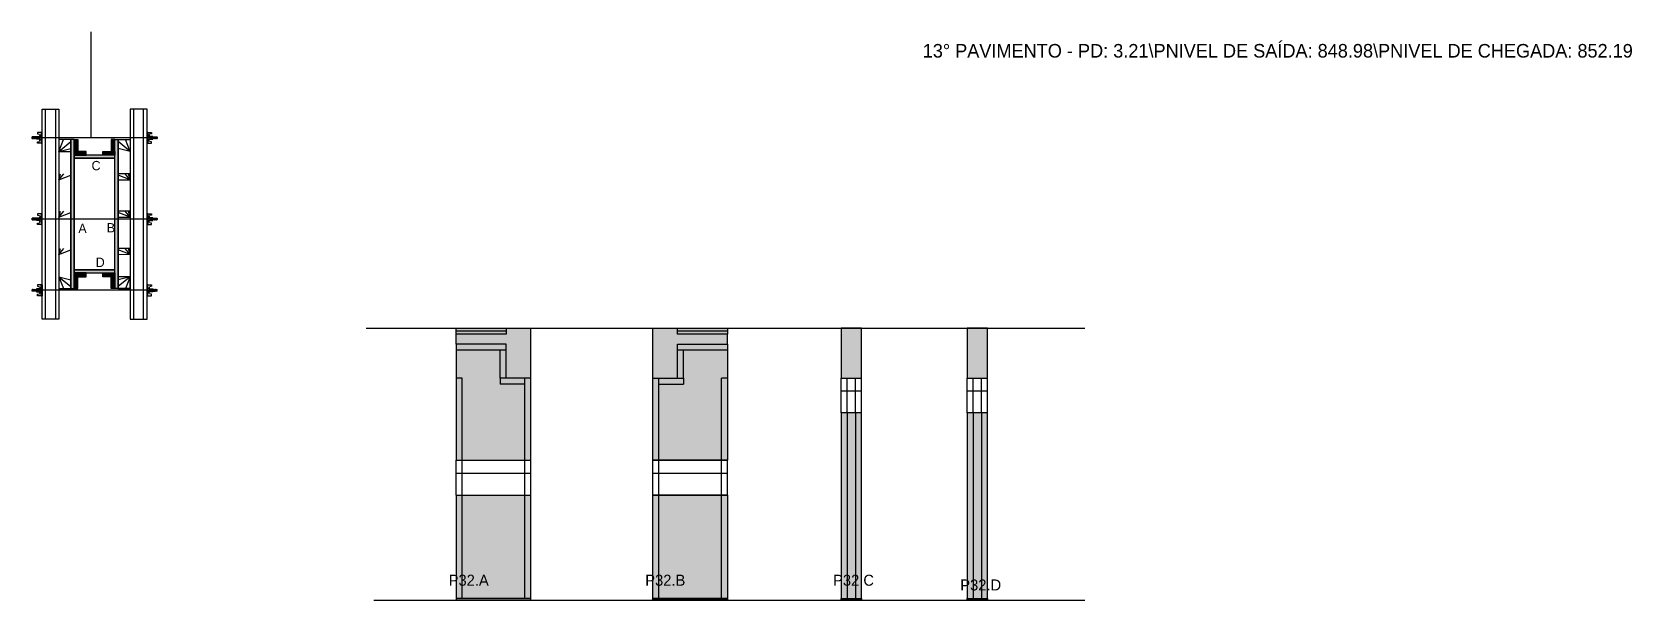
# Model space of a CAD drawing. Header units: metres. Extents: x 2944 to 4834, y 1851 to 2521.
import ezdxf

# ---------------------------------------------------------------- set-up
doc = ezdxf.new("R2010")
doc.units = ezdxf.units.M
for name, color, linetype in [('CHAPA', 7, 'Continuous'), ('COTA', 7, 'Continuous'), ('Hachura', 7, 'Continuous'), ('Madeira', 7, 'Continuous'), ('NOMENCLATURA', 7, 'Continuous'), ('Nível', 7, 'Continuous'), ('Painéis', 7, 'Continuous'), ('Perfil Metálico', 7, 'Continuous'), ('SARR_2.2x7', 7, 'Continuous'), ('SARRAFO', 7, 'Continuous'), ('Texto Seção', 7, 'Continuous'), ('TEXTO_GERAL', 7, 'Continuous')]:
    doc.layers.add(name, color=color, linetype=linetype)

msp = doc.modelspace()

# ---------------------------------------------------------------- hatches: boundary and pattern name
at = {"layer": 'COTA'}
h = msp.add_hatch(color=7, dxfattribs=at)
h.dxf.hatch_style = 1
h.paths.add_polyline_path([(3533.2, 2171.6), (3504.2, 2171.6), (3504.2, 2164.6), (3445.2, 2164.6), (3445.2, 2152.6), (3504.2, 2152.6), (3504.2, 2112.6), (3533.2, 2112.6), (3533.2, 2171.6)])
h = msp.add_hatch(color=7, dxfattribs=at)
h.dxf.hatch_style = 1
h.paths.add_polyline_path([(3706.5, 2152.6), (3765.5, 2152.6), (3765.5, 2164.6), (3706.5, 2164.6), (3706.5, 2171.6), (3677.5, 2171.6), (3677.5, 2112.6), (3706.5, 2112.6), (3706.5, 2152.6)])
h = msp.add_hatch(color=7, dxfattribs=at)
h.dxf.hatch_style = 1
h.paths.add_polyline_path([(3899.8, 2112.6), (3923.8, 2112.6), (3923.8, 2112.6), (3923.8, 2171.6), (3923.8, 2171.6), (3899.8, 2171.6), (3899.8, 2171.6), (3899.8, 2112.6)])
h = msp.add_hatch(color=7, dxfattribs=at)
h.dxf.hatch_style = 1
h.paths.add_polyline_path([(4048.6, 2112.6), (4072.6, 2112.6), (4072.6, 2112.6), (4072.6, 2171.6), (4072.6, 2171.6), (4048.6, 2171.6), (4048.6, 2171.6), (4048.6, 2112.6)])
at = {"layer": 'Hachura'}
h = msp.add_hatch(color=7, dxfattribs=at)
h.dxf.hatch_style = 1
h.paths.add_polyline_path([(2994.1, 2394.4), (2990.1, 2394.4), (2990.1, 2394.4), (2990.1, 2218.4), (2990.1, 2218.4), (2994.1, 2218.4), (2994.1, 2218.4), (2994.1, 2394.4)])
h = msp.add_hatch(color=7, dxfattribs=at)
h.dxf.hatch_style = 1
h.paths.add_polyline_path([(2994.1, 2380.4), (2998.5, 2380.4), (2998.5, 2380.4), (2998.5, 2394.4), (2998.5, 2394.4), (2994.1, 2394.4), (2994.1, 2394.4), (2994.1, 2380.4)])
h = msp.add_hatch(color=7, dxfattribs=at)
h.dxf.hatch_style = 1
h.paths.add_polyline_path([(3042.1, 2380.4), (3037.7, 2380.4), (3037.7, 2380.4), (3037.7, 2394.4), (3037.7, 2394.4), (3042.1, 2394.4), (3042.1, 2394.4), (3042.1, 2380.4)])
h = msp.add_hatch(color=7, dxfattribs=at)
h.dxf.hatch_style = 1
h.paths.add_polyline_path([(3042.1, 2394.4), (3046.1, 2394.4), (3046.1, 2394.4), (3046.1, 2218.4), (3046.1, 2218.4), (3042.1, 2218.4), (3042.1, 2218.4), (3042.1, 2394.4)])
h = msp.add_hatch(color=7, dxfattribs=at)
h.dxf.hatch_style = 1
h.paths.add_polyline_path([(2994.1, 2376), (2994.1, 2380.4), (2994.1, 2380.4), (3008.1, 2380.4), (3008.1, 2380.4), (3008.1, 2376), (3008.1, 2376), (2994.1, 2376)])
h = msp.add_hatch(color=7, dxfattribs=at)
h.dxf.hatch_style = 1
h.paths.add_polyline_path([(3042.1, 2372.4), (3042.1, 2376), (3042.1, 2376), (2994.1, 2376), (2994.1, 2376), (2994.1, 2372.4), (2994.1, 2372.4), (3042.1, 2372.4)])
h = msp.add_hatch(color=7, dxfattribs=at)
h.dxf.hatch_style = 1
h.paths.add_polyline_path([(3042.1, 2372.4), (3042.1, 2376), (3042.1, 2376), (2994.1, 2376), (2994.1, 2376), (2994.1, 2372.4), (2994.1, 2372.4), (3042.1, 2372.4)])
h = msp.add_hatch(color=7, dxfattribs=at)
h.dxf.hatch_style = 1
h.paths.add_polyline_path([(3042.1, 2376), (3042.1, 2380.4), (3042.1, 2380.4), (3028.1, 2380.4), (3028.1, 2380.4), (3028.1, 2376), (3028.1, 2376), (3042.1, 2376)])
h = msp.add_hatch(color=7, dxfattribs=at)
h.dxf.hatch_style = 1
h.paths.add_polyline_path([(3042.1, 2236.8), (3042.1, 2240.4), (3042.1, 2240.4), (2994.1, 2240.4), (2994.1, 2240.4), (2994.1, 2236.8), (2994.1, 2236.8), (3042.1, 2236.8)])
h = msp.add_hatch(color=7, dxfattribs=at)
h.dxf.hatch_style = 1
h.paths.add_polyline_path([(3042.1, 2236.8), (3042.1, 2240.4), (3042.1, 2240.4), (2994.1, 2240.4), (2994.1, 2240.4), (2994.1, 2236.8), (2994.1, 2236.8), (3042.1, 2236.8)])
h = msp.add_hatch(color=7, dxfattribs=at)
h.dxf.hatch_style = 1
h.paths.add_polyline_path([(2994.1, 2232.4), (2994.1, 2236.8), (2994.1, 2236.8), (3008.1, 2236.8), (3008.1, 2236.8), (3008.1, 2232.4), (3008.1, 2232.4), (2994.1, 2232.4)])
h = msp.add_hatch(color=7, dxfattribs=at)
h.dxf.hatch_style = 1
h.paths.add_polyline_path([(2994.1, 2232.4), (2998.5, 2232.4), (2998.5, 2232.4), (2998.5, 2218.4), (2998.5, 2218.4), (2994.1, 2218.4), (2994.1, 2218.4), (2994.1, 2232.4)])
h = msp.add_hatch(color=7, dxfattribs=at)
h.dxf.hatch_style = 1
h.paths.add_polyline_path([(3042.1, 2232.4), (3042.1, 2236.8), (3042.1, 2236.8), (3028.1, 2236.8), (3028.1, 2236.8), (3028.1, 2232.4), (3028.1, 2232.4), (3042.1, 2232.4)])
h = msp.add_hatch(color=7, dxfattribs=at)
h.dxf.hatch_style = 1
h.paths.add_polyline_path([(3042.1, 2232.4), (3037.7, 2232.4), (3037.7, 2232.4), (3037.7, 2218.4), (3037.7, 2218.4), (3042.1, 2218.4), (3042.1, 2218.4), (3042.1, 2232.4)])
h = msp.add_hatch(color=7, dxfattribs=at)
h.dxf.hatch_style = 1
h.paths.add_polyline_path([(3533.2, 1974.6), (3445.2, 1974.6), (3445.2, 1974.6), (3445.2, 1852.6), (3445.2, 1852.6), (3533.2, 1852.6), (3533.2, 1852.6), (3533.2, 1974.6)])
h.paths.add_polyline_path([(3504.2, 2164.6), (3504.2, 2171.6), (3504.2, 2171.6), (3445.2, 2171.6), (3445.2, 2171.6), (3445.2, 2164.6), (3445.2, 2164.6), (3504.2, 2164.6)])
h.paths.add_polyline_path([(3533.2, 2112.6), (3504.2, 2112.6), (3504.2, 2112.6), (3504.2, 2152.6), (3504.2, 2152.6), (3445.2, 2152.6), (3445.2, 2152.6), (3445.2, 2112.6), (3445.2, 2112.6), (3445.2, 2112.6), (3445.2, 2112.6), (3445.2, 2015.6), (3445.2, 2015.6), (3533.2, 2015.6), (3533.2, 2015.6), (3533.2, 2112.6)])
h = msp.add_hatch(color=7, dxfattribs=at)
h.dxf.hatch_style = 1
h.paths.add_polyline_path([(3677.5, 1974.6), (3765.5, 1974.6), (3765.5, 1974.6), (3765.5, 1852.6), (3765.5, 1852.6), (3677.5, 1852.6), (3677.5, 1852.6), (3677.5, 1974.6)])
h.paths.add_polyline_path([(3706.5, 2164.6), (3706.5, 2171.6), (3706.5, 2171.6), (3765.5, 2171.6), (3765.5, 2171.6), (3765.5, 2164.6), (3765.5, 2164.6), (3706.5, 2164.6)])
h.paths.add_polyline_path([(3677.5, 2112.6), (3706.5, 2112.6), (3706.5, 2112.6), (3706.5, 2152.6), (3706.5, 2152.6), (3765.5, 2152.6), (3765.5, 2152.6), (3765.5, 2112.6), (3765.5, 2112.6), (3765.5, 2112.6), (3765.5, 2112.6), (3765.5, 2015.6), (3765.5, 2015.6), (3677.5, 2015.6), (3677.5, 2015.6), (3677.5, 2112.6)])
h = msp.add_hatch(color=7, dxfattribs=at)
h.dxf.hatch_style = 1
h.paths.add_polyline_path([(3923.8, 2071.6), (3899.8, 2071.6), (3899.8, 2071.6), (3899.8, 1852.6), (3899.8, 1852.6), (3923.8, 1852.6), (3923.8, 1852.6), (3923.8, 2071.6)])
h = msp.add_hatch(color=7, dxfattribs=at)
h.dxf.hatch_style = 1
h.paths.add_polyline_path([(4072.6, 2071.6), (4048.6, 2071.6), (4048.6, 2071.6), (4048.6, 1852.6), (4048.6, 1852.6), (4072.6, 1852.6), (4072.6, 1852.6), (4072.6, 2071.6)])

# ---------------------------------------------------------------- linework, layer by layer
at = {"layer": 'CHAPA', "color": 7, "lineweight": 25}
for points in [[(2994.1, 2394.4), (2990.1, 2394.4), (2990.1, 2218.4), (2994.1, 2218.4)], [(2994.1, 2394.4), (2990.1, 2394.4), (2990.1, 2218.4), (2994.1, 2218.4)], [(3042.1, 2394.4), (3046.1, 2394.4), (3046.1, 2218.4), (3042.1, 2218.4)], [(3042.1, 2394.4), (3046.1, 2394.4), (3046.1, 2218.4), (3042.1, 2218.4)], [(3042.1, 2372.4), (3042.1, 2376), (2994.1, 2376), (2994.1, 2372.4)], [(3042.1, 2372.4), (3042.1, 2376), (2994.1, 2376), (2994.1, 2372.4)], [(3042.1, 2236.8), (3042.1, 2240.4), (2994.1, 2240.4), (2994.1, 2236.8)], [(3042.1, 2236.8), (3042.1, 2240.4), (2994.1, 2240.4), (2994.1, 2236.8)]]:
    msp.add_lwpolyline(points, close=True, dxfattribs=at)
at = {"layer": 'COTA', "color": 7, "lineweight": 25}
for p, q in [((3445.2, 2152.6), (3445.2, 2164.6)), ((3504.2, 2171.6), (3533.2, 2171.6)), ((3533.2, 2112.6), (3533.2, 2171.6)), ((3677.5, 2112.6), (3677.5, 2171.6)), ((3677.5, 2171.6), (3706.5, 2171.6)), ((3765.5, 2152.6), (3765.5, 2164.6))]:
    msp.add_line(p, q, dxfattribs=at)
for points in [[(3923.8, 2112.6), (3923.8, 2171.6), (3899.8, 2171.6), (3899.8, 2112.6)], [(4072.6, 2112.6), (4072.6, 2171.6), (4048.6, 2171.6), (4048.6, 2112.6)]]:
    msp.add_lwpolyline(points, dxfattribs=at)
at = {"layer": 'Defpoints', "color": 7, "lineweight": 25}
msp.add_line((3014, 2396.4), (3014, 2521.4), dxfattribs=at)
at = {"layer": 'Hachura', "color": 7, "lineweight": 25}
for p, q in [((2956.1, 2402.8), (2950.9, 2402.8)), ((2950.9, 2402.8), (2950.9, 2401.1)), ((2950.9, 2401.1), (2953.1, 2400.6)), ((2953.4, 2400.2), (2953.4, 2398.3)), ((2955.1, 2402.7), (2956.1, 2402.7)), ((2955.1, 2402.5), (2956.1, 2402.5)), ((2955.1, 2402.1), (2956.1, 2402.1)), ((2955.1, 2401.7), (2956.1, 2401.7)), ((2955.1, 2400.8), (2956.1, 2400.8)), ((2955.2, 2402.8), (2955.2, 2389.9)), ((2955.2, 2402.8), (2955.2, 2397.7)), ((2956.1, 2389.9), (2956.1, 2402.8)), ((3080.1, 2389.9), (3080.1, 2402.8)), ((3080.1, 2402.8), (3085.2, 2402.8)), ((3081, 2402.7), (3080.1, 2402.7)), ((3081, 2402.5), (3080.1, 2402.5)), ((3081, 2402.1), (3080.1, 2402.1)), ((3081, 2401.7), (3080.1, 2401.7)), ((3081, 2400.8), (3080.1, 2400.8)), ((3081, 2402.8), (3081, 2389.9)), ((3081, 2402.8), (3081, 2397.7)), ((3082.8, 2400.2), (3082.8, 2398.3)), ((3085.2, 2401.1), (3083, 2400.6)), ((3085.2, 2402.8), (3085.2, 2401.1)), ((2944.6, 2397.4), (2944.3, 2397.1)), ((2944.3, 2397.1), (2944.3, 2395.8)), ((2944.6, 2395.5), (2944.3, 2395.8)), ((2944.9, 2397.4), (2944.6, 2397.4)), ((2944.6, 2397.4), (2944.6, 2397.4)), ((2944.6, 2395.5), (2944.6, 2397.4)), ((2945.2, 2395.5), (2944.6, 2396.7)), ((2945.2, 2395.4), (2944.6, 2396.5)), ((2944.6, 2396), (2944.9, 2395.3)), ((2944.6, 2395.7), (2944.7, 2395.5)), ((2944.7, 2395.5), (2944.6, 2395.5)), ((2944.9, 2397.4), (2945.9, 2395.5)), ((2944.9, 2397.4), (2945.9, 2395.5)), ((2945, 2397.5), (2946.1, 2395.3)), ((2946.3, 2395.4), (2945.2, 2397.5)), ((2945.2, 2395.5), (2945.9, 2395.5)), ((2946.1, 2397.4), (2945.4, 2397.4)), ((2946.4, 2395.5), (2945.4, 2397.4)), ((2946.1, 2397.4), (2947, 2395.5)), ((2946.2, 2397.5), (2947.2, 2395.3)), ((2947.5, 2395.4), (2946.4, 2397.5)), ((2947, 2395.5), (2946.4, 2395.5)), ((2947.2, 2397.4), (2946.6, 2397.4)), ((2947.6, 2395.5), (2946.6, 2397.4)), ((2946.8, 2397.4), (2946.6, 2397.4)), ((2947.2, 2397.4), (2948.2, 2395.5)), ((2947.3, 2397.5), (2948.4, 2395.3)), ((2948.6, 2395.4), (2947.6, 2397.5)), ((2947.8, 2395.5), (2947.6, 2395.5)), ((2948.4, 2397.4), (2947.7, 2397.4)), ((2948.7, 2395.5), (2947.7, 2397.4)), ((2947.8, 2395.5), (2948.2, 2395.5)), ((2948.4, 2397.4), (2949.4, 2395.5)), ((2949.4, 2396.2), (2948.7, 2397.5)), ((2948.7, 2395.5), (2949.4, 2395.5)), ((2949.4, 2396.5), (2948.9, 2397.4)), ((2949.4, 2397.4), (2948.9, 2397.4)), ((3090.9, 2396.4), (2949.1, 2396.4)), ((2949.4, 2394.7), (2949.4, 2398)), ((2949.4, 2394.7), (2949.4, 2398)), ((2949.4, 2398), (2952.6, 2398)), ((2949.4, 2397), (2952.6, 2397)), ((2949.4, 2395.5), (2952.6, 2395.5)), ((2952.6, 2394.7), (2949.4, 2394.7)), ((2950.9, 2391.6), (2953.1, 2392.2)), ((2950.9, 2389.9), (2950.9, 2391.6)), ((2955.2, 2389.9), (2950.9, 2389.9)), ((2952.6, 2398.3), (2952.6, 2394.4)), ((2955.2, 2398.3), (2952.6, 2398.3)), ((2952.6, 2394.4), (2952.6, 2394.7)), ((2952.6, 2394.4), (2952.6, 2394.7)), ((2952.6, 2394.4), (2955.2, 2394.4)), ((2955.2, 2396.7), (2953.2, 2396.7)), ((2953.2, 2396.2), (2955.2, 2396.2)), ((2953.4, 2392.5), (2953.4, 2394.4)), ((2955.1, 2399.4), (2956.1, 2399.4)), ((2955.1, 2393.3), (2956.1, 2393.3)), ((2955.1, 2391.9), (2956.1, 2391.9)), ((2955.1, 2391.1), (2956.1, 2391.1)), ((2955.1, 2390.6), (2956.1, 2390.6)), ((2955.1, 2390.3), (2956.1, 2390.3)), ((2955.1, 2390), (2956.1, 2390)), ((2955.2, 2396.4), (2955.2, 2398.3)), ((2955.2, 2397.7), (2955.2, 2397)), ((2955.2, 2396.4), (2956.1, 2396.4)), ((2955.2, 2389.9), (2956.1, 2389.9)), ((2955.5, 2397.3), (2955.3, 2397.3)), ((2955.3, 2395.4), (2955.7, 2395.4)), ((2955.9, 2397.3), (2955.5, 2397.3)), ((2956.1, 2390.9), (2956.1, 2398.7)), ((3081, 2399.4), (3080.1, 2399.4)), ((3080.1, 2390.9), (3080.1, 2398.7)), ((3081, 2396.4), (3080.1, 2396.4)), ((3081, 2393.3), (3080.1, 2393.3)), ((3081, 2391.9), (3080.1, 2391.9)), ((3081, 2391.1), (3080.1, 2391.1)), ((3081, 2390.6), (3080.1, 2390.6)), ((3081, 2390.3), (3080.1, 2390.3)), ((3081, 2390), (3080.1, 2390)), ((3081, 2389.9), (3080.1, 2389.9)), ((3080.2, 2397.3), (3080.7, 2397.3)), ((3080.8, 2395.4), (3080.4, 2395.4)), ((3080.7, 2397.3), (3080.9, 2397.3)), ((3081, 2396.4), (3081, 2398.3)), ((3081, 2398.3), (3083.6, 2398.3)), ((3081, 2397.7), (3081, 2397)), ((3081, 2396.7), (3083, 2396.7)), ((3083, 2396.2), (3081, 2396.2)), ((3083.6, 2394.4), (3081, 2394.4)), ((3081, 2389.9), (3085.2, 2389.9)), ((3082.8, 2392.5), (3082.8, 2394.4)), ((3085.2, 2391.6), (3083, 2392.2)), ((3083.6, 2398.3), (3083.6, 2394.4)), ((3086.8, 2398), (3083.6, 2398)), ((3086.8, 2397), (3083.6, 2397)), ((3086.8, 2395.5), (3083.6, 2395.5)), ((3083.6, 2394.7), (3086.8, 2394.7)), ((3083.6, 2394.4), (3083.6, 2394.7)), ((3083.6, 2394.4), (3083.6, 2394.7)), ((3085.2, 2389.9), (3085.2, 2391.6)), ((3086.7, 2394.7), (3086.7, 2398)), ((3086.8, 2394.7), (3086.8, 2398)), ((3086.8, 2396.2), (3087.4, 2397.5)), ((3087.7, 2397.4), (3086.8, 2395.5)), ((3086.8, 2396.5), (3087.2, 2397.4)), ((3086.8, 2397.4), (3087.2, 2397.4)), ((3087.4, 2395.5), (3086.8, 2395.5)), ((3087.4, 2395.5), (3088.4, 2397.4)), ((3087.5, 2395.4), (3088.6, 2397.5)), ((3088.8, 2397.5), (3087.7, 2395.3)), ((3087.7, 2397.4), (3088.4, 2397.4)), ((3088.9, 2397.4), (3087.9, 2395.5)), ((3088.4, 2395.5), (3087.9, 2395.5)), ((3088.4, 2395.5), (3088.6, 2395.5)), ((3088.6, 2395.5), (3089.5, 2397.4)), ((3088.7, 2395.4), (3089.7, 2397.5)), ((3090, 2397.5), (3088.9, 2395.3)), ((3088.9, 2397.4), (3089.5, 2397.4)), ((3090.1, 2397.4), (3089.1, 2395.5)), ((3089.1, 2395.5), (3089.7, 2395.5)), ((3089.3, 2397.4), (3089.5, 2397.4)), ((3089.7, 2395.5), (3090.7, 2397.4)), ((3089.8, 2395.4), (3090.9, 2397.5)), ((3091.1, 2397.5), (3090.1, 2395.3)), ((3090.1, 2397.4), (3090.7, 2397.4)), ((3091.2, 2397.4), (3090.3, 2395.5)), ((3091.2, 2397.4), (3090.3, 2395.5)), ((3090.9, 2395.5), (3090.3, 2395.5)), ((3090.9, 2395.5), (3091.5, 2396.7)), ((3091, 2395.4), (3091.5, 2396.5)), ((3091.2, 2397.4), (3091.5, 2397.4)), ((3091.5, 2396), (3091.2, 2395.3)), ((3091.5, 2395.7), (3091.4, 2395.5)), ((3091.4, 2395.5), (3091.5, 2395.5)), ((3091.5, 2397.4), (3091.5, 2397.4)), ((3091.5, 2397.4), (3091.9, 2397.1)), ((3091.5, 2395.5), (3091.5, 2397.4)), ((3091.5, 2395.5), (3091.9, 2395.8)), ((3091.9, 2397.1), (3091.9, 2395.8)), ((2956.1, 2306.8), (2950.9, 2306.8)), ((2950.9, 2306.8), (2950.9, 2305.1)), ((2955.1, 2306.7), (2956.1, 2306.7)), ((2955.1, 2306.5), (2956.1, 2306.5)), ((2955.1, 2306.1), (2956.1, 2306.1)), ((2955.1, 2305.7), (2956.1, 2305.7)), ((2955.2, 2306.8), (2955.2, 2293.9)), ((2955.2, 2306.8), (2955.2, 2301.7)), ((2956.1, 2293.9), (2956.1, 2306.8)), ((3080.1, 2293.9), (3080.1, 2306.8)), ((3080.1, 2306.8), (3085.2, 2306.8)), ((3081, 2306.7), (3080.1, 2306.7)), ((3081, 2306.5), (3080.1, 2306.5)), ((3081, 2306.1), (3080.1, 2306.1)), ((3081, 2305.7), (3080.1, 2305.7)), ((3081, 2306.8), (3081, 2293.9)), ((3081, 2306.8), (3081, 2301.7)), ((3085.2, 2306.8), (3085.2, 2305.1)), ((2944.6, 2301.4), (2944.3, 2301.1)), ((2944.3, 2301.1), (2944.3, 2299.8)), ((2944.6, 2299.5), (2944.3, 2299.8)), ((2944.9, 2301.4), (2944.6, 2301.4)), ((2944.6, 2301.4), (2944.6, 2301.4)), ((2944.6, 2299.5), (2944.6, 2301.4)), ((2945.2, 2299.5), (2944.6, 2300.7)), ((2945.2, 2299.4), (2944.6, 2300.5)), ((2944.6, 2300), (2944.9, 2299.3)), ((2944.6, 2299.7), (2944.7, 2299.5)), ((2944.7, 2299.5), (2944.6, 2299.5)), ((2944.9, 2301.4), (2945.9, 2299.5)), ((2944.9, 2301.4), (2945.9, 2299.5)), ((2945, 2301.5), (2946.1, 2299.3)), ((2946.3, 2299.4), (2945.2, 2301.5)), ((2945.2, 2299.5), (2945.9, 2299.5)), ((2946.1, 2301.4), (2945.4, 2301.4)), ((2946.4, 2299.5), (2945.4, 2301.4)), ((2946.1, 2301.4), (2947, 2299.5)), ((2946.2, 2301.5), (2947.2, 2299.3)), ((2947.5, 2299.4), (2946.4, 2301.5)), ((2947, 2299.5), (2946.4, 2299.5)), ((2947.2, 2301.4), (2946.6, 2301.4)), ((2947.6, 2299.5), (2946.6, 2301.4)), ((2946.8, 2301.4), (2946.6, 2301.4)), ((2947.2, 2301.4), (2948.2, 2299.5)), ((2947.3, 2301.5), (2948.4, 2299.3)), ((2948.6, 2299.4), (2947.6, 2301.5)), ((2947.8, 2299.5), (2947.6, 2299.5)), ((2948.4, 2301.4), (2947.7, 2301.4)), ((2948.7, 2299.5), (2947.7, 2301.4)), ((2947.8, 2299.5), (2948.2, 2299.5)), ((2948.4, 2301.4), (2949.4, 2299.5)), ((2949.4, 2300.2), (2948.7, 2301.5)), ((2948.7, 2299.5), (2949.4, 2299.5)), ((2949.4, 2300.5), (2948.9, 2301.4)), ((2949.4, 2301.4), (2948.9, 2301.4)), ((3090.9, 2300.4), (2949.1, 2300.4)), ((2949.4, 2298.7), (2949.4, 2302)), ((2949.4, 2298.7), (2949.4, 2302)), ((2949.4, 2302), (2952.6, 2302)), ((2949.4, 2301), (2952.6, 2301)), ((2949.4, 2299.5), (2952.6, 2299.5)), ((2952.6, 2298.7), (2949.4, 2298.7)), ((2950.9, 2305.1), (2953.1, 2304.6)), ((2950.9, 2295.6), (2953.1, 2296.2)), ((2950.9, 2293.9), (2950.9, 2295.6)), ((2955.2, 2293.9), (2950.9, 2293.9)), ((2952.6, 2302.3), (2952.6, 2298.4)), ((2955.2, 2302.3), (2952.6, 2302.3)), ((2952.6, 2298.4), (2952.6, 2298.7)), ((2952.6, 2298.4), (2952.6, 2298.7)), ((2952.6, 2298.4), (2955.2, 2298.4)), ((2955.2, 2300.7), (2953.2, 2300.7)), ((2953.2, 2300.2), (2955.2, 2300.2)), ((2953.4, 2304.2), (2953.4, 2302.3)), ((2953.4, 2296.5), (2953.4, 2298.4)), ((2955.1, 2304.8), (2956.1, 2304.8)), ((2955.1, 2303.4), (2956.1, 2303.4)), ((2955.1, 2297.3), (2956.1, 2297.3)), ((2955.1, 2295.9), (2956.1, 2295.9)), ((2955.1, 2295.1), (2956.1, 2295.1)), ((2955.1, 2294.6), (2956.1, 2294.6)), ((2955.1, 2294.3), (2956.1, 2294.3)), ((2955.1, 2294), (2956.1, 2294)), ((2955.2, 2300.4), (2955.2, 2302.3)), ((2955.2, 2301.7), (2955.2, 2301)), ((2955.2, 2300.4), (2956.1, 2300.4)), ((2955.2, 2293.9), (2956.1, 2293.9)), ((2955.5, 2301.3), (2955.3, 2301.3)), ((2955.3, 2299.4), (2955.7, 2299.4)), ((2955.9, 2301.3), (2955.5, 2301.3)), ((2956.1, 2294.9), (2956.1, 2302.7)), ((3081, 2304.8), (3080.1, 2304.8)), ((3081, 2303.4), (3080.1, 2303.4)), ((3080.1, 2294.9), (3080.1, 2302.7)), ((3081, 2300.4), (3080.1, 2300.4)), ((3081, 2297.3), (3080.1, 2297.3)), ((3081, 2295.9), (3080.1, 2295.9)), ((3081, 2295.1), (3080.1, 2295.1)), ((3081, 2294.6), (3080.1, 2294.6)), ((3081, 2294.3), (3080.1, 2294.3)), ((3081, 2294), (3080.1, 2294)), ((3081, 2293.9), (3080.1, 2293.9)), ((3080.2, 2301.3), (3080.7, 2301.3)), ((3080.8, 2299.4), (3080.4, 2299.4)), ((3080.7, 2301.3), (3080.9, 2301.3)), ((3081, 2300.4), (3081, 2302.3)), ((3081, 2302.3), (3083.6, 2302.3)), ((3081, 2301.7), (3081, 2301)), ((3081, 2300.7), (3083, 2300.7)), ((3083, 2300.2), (3081, 2300.2)), ((3083.6, 2298.4), (3081, 2298.4)), ((3081, 2293.9), (3085.2, 2293.9)), ((3082.8, 2304.2), (3082.8, 2302.3)), ((3082.8, 2296.5), (3082.8, 2298.4)), ((3085.2, 2305.1), (3083, 2304.6)), ((3085.2, 2295.6), (3083, 2296.2)), ((3083.6, 2302.3), (3083.6, 2298.4)), ((3086.8, 2302), (3083.6, 2302)), ((3086.8, 2301), (3083.6, 2301)), ((3086.8, 2299.5), (3083.6, 2299.5)), ((3083.6, 2298.7), (3086.8, 2298.7)), ((3083.6, 2298.4), (3083.6, 2298.7)), ((3083.6, 2298.4), (3083.6, 2298.7)), ((3085.2, 2293.9), (3085.2, 2295.6)), ((3086.7, 2298.7), (3086.7, 2302)), ((3086.8, 2298.7), (3086.8, 2302)), ((3086.8, 2300.2), (3087.4, 2301.5)), ((3087.7, 2301.4), (3086.8, 2299.5)), ((3086.8, 2300.5), (3087.2, 2301.4)), ((3086.8, 2301.4), (3087.2, 2301.4)), ((3087.4, 2299.5), (3086.8, 2299.5)), ((3087.4, 2299.5), (3088.4, 2301.4)), ((3087.5, 2299.4), (3088.6, 2301.5)), ((3088.8, 2301.5), (3087.7, 2299.3)), ((3087.7, 2301.4), (3088.4, 2301.4)), ((3088.9, 2301.4), (3087.9, 2299.5)), ((3088.4, 2299.5), (3087.9, 2299.5)), ((3088.4, 2299.5), (3088.6, 2299.5)), ((3088.6, 2299.5), (3089.5, 2301.4)), ((3088.7, 2299.4), (3089.7, 2301.5)), ((3090, 2301.5), (3088.9, 2299.3)), ((3088.9, 2301.4), (3089.5, 2301.4)), ((3090.1, 2301.4), (3089.1, 2299.5)), ((3089.1, 2299.5), (3089.7, 2299.5)), ((3089.3, 2301.4), (3089.5, 2301.4)), ((3089.7, 2299.5), (3090.7, 2301.4)), ((3089.8, 2299.4), (3090.9, 2301.5)), ((3091.1, 2301.5), (3090.1, 2299.3)), ((3090.1, 2301.4), (3090.7, 2301.4)), ((3091.2, 2301.4), (3090.3, 2299.5)), ((3091.2, 2301.4), (3090.3, 2299.5)), ((3090.9, 2299.5), (3090.3, 2299.5)), ((3090.9, 2299.5), (3091.5, 2300.7)), ((3091, 2299.4), (3091.5, 2300.5)), ((3091.2, 2301.4), (3091.5, 2301.4)), ((3091.5, 2300), (3091.2, 2299.3)), ((3091.5, 2299.7), (3091.4, 2299.5)), ((3091.4, 2299.5), (3091.5, 2299.5)), ((3091.5, 2301.4), (3091.5, 2301.4)), ((3091.5, 2301.4), (3091.9, 2301.1)), ((3091.5, 2299.5), (3091.5, 2301.4)), ((3091.5, 2299.5), (3091.9, 2299.8)), ((3091.9, 2301.1), (3091.9, 2299.8)), ((2944.6, 2217.3), (2944.3, 2216.9)), ((2944.3, 2215.6), (2944.3, 2216.9)), ((2944.6, 2215.3), (2944.3, 2215.6)), ((2944.6, 2216.7), (2944.9, 2217.4)), ((2945.2, 2217.4), (2944.6, 2216.2)), ((2944.6, 2217), (2944.7, 2217.3)), ((2944.7, 2217.3), (2944.6, 2217.3)), ((2945.2, 2217.3), (2944.6, 2216)), ((2944.6, 2217.3), (2944.6, 2215.3)), ((2944.9, 2215.3), (2944.6, 2215.3)), ((2944.6, 2215.3), (2944.6, 2215.3)), ((2944.9, 2215.3), (2945.9, 2217.3)), ((2944.9, 2215.3), (2945.9, 2217.3)), ((2945, 2215.3), (2946.1, 2217.4)), ((2946.3, 2217.4), (2945.2, 2215.2)), ((2945.2, 2217.3), (2945.9, 2217.3)), ((2946.4, 2217.3), (2945.4, 2215.3)), ((2946.1, 2215.3), (2945.4, 2215.3)), ((2946.1, 2215.3), (2947, 2217.3)), ((2946.2, 2215.3), (2947.2, 2217.4)), ((2947.5, 2217.4), (2946.4, 2215.2)), ((2947, 2217.3), (2946.4, 2217.3)), ((2947.6, 2217.3), (2946.6, 2215.3)), ((2947.2, 2215.3), (2946.6, 2215.3)), ((2946.8, 2215.3), (2946.6, 2215.3)), ((2947.2, 2215.3), (2948.2, 2217.3)), ((2947.3, 2215.3), (2948.4, 2217.4)), ((2948.6, 2217.4), (2947.6, 2215.2)), ((2947.8, 2217.3), (2947.6, 2217.3)), ((2948.7, 2217.3), (2947.7, 2215.3)), ((2948.4, 2215.3), (2947.7, 2215.3)), ((2947.8, 2217.3), (2948.2, 2217.3)), ((2948.4, 2215.3), (2949.4, 2217.3)), ((2948.7, 2217.3), (2949.4, 2217.3)), ((2949.4, 2216.5), (2948.7, 2215.2)), ((2949.4, 2216.2), (2948.9, 2215.3)), ((2949.4, 2215.3), (2948.9, 2215.3)), ((3090.9, 2216.4), (2949.1, 2216.4)), ((2949.4, 2218), (2949.4, 2214.7)), ((2949.4, 2218), (2949.4, 2214.7)), ((2952.6, 2218), (2949.4, 2218)), ((2949.4, 2217.3), (2952.6, 2217.3)), ((2949.4, 2215.7), (2952.6, 2215.7)), ((2949.4, 2214.7), (2952.6, 2214.7)), ((2955.2, 2222.8), (2950.9, 2222.8)), ((2950.9, 2222.8), (2950.9, 2221.1)), ((2950.9, 2221.1), (2953.1, 2220.5)), ((2950.9, 2211.6), (2953.1, 2212.2)), ((2950.9, 2209.9), (2950.9, 2211.6)), ((2952.6, 2214.4), (2952.6, 2218.3)), ((2952.6, 2218.3), (2955.2, 2218.3)), ((2952.6, 2218.3), (2952.6, 2218)), ((2952.6, 2218.3), (2952.6, 2218)), ((2955.2, 2214.4), (2952.6, 2214.4)), ((2953.2, 2216.6), (2955.2, 2216.6)), ((2955.2, 2216), (2953.2, 2216)), ((2953.4, 2220.2), (2953.4, 2218.3)), ((2953.4, 2212.5), (2953.4, 2214.4)), ((2955.1, 2222.7), (2956.1, 2222.7)), ((2955.1, 2222.5), (2956.1, 2222.5)), ((2955.1, 2222.1), (2956.1, 2222.1)), ((2955.1, 2221.7), (2956.1, 2221.7)), ((2955.1, 2220.8), (2956.1, 2220.8)), ((2955.1, 2219.4), (2956.1, 2219.4)), ((2955.1, 2213.3), (2956.1, 2213.3)), ((2955.1, 2211.9), (2956.1, 2211.9)), ((2955.1, 2211.1), (2956.1, 2211.1)), ((2955.2, 2209.9), (2955.2, 2222.8)), ((2955.2, 2222.8), (2956.1, 2222.8)), ((2955.2, 2216.4), (2955.2, 2214.4)), ((2955.2, 2216.4), (2956.1, 2216.4)), ((2955.2, 2215.1), (2955.2, 2215.7)), ((2955.2, 2209.9), (2955.2, 2215.1)), ((2955.3, 2217.3), (2955.7, 2217.3)), ((2955.5, 2215.4), (2955.3, 2215.4)), ((2955.9, 2215.4), (2955.5, 2215.4)), ((2956.1, 2222.8), (2956.1, 2209.9)), ((2956.1, 2221.9), (2956.1, 2214)), ((3080.1, 2222.8), (3080.1, 2209.9)), ((3081, 2222.8), (3080.1, 2222.8)), ((3081, 2222.7), (3080.1, 2222.7)), ((3081, 2222.5), (3080.1, 2222.5)), ((3081, 2222.1), (3080.1, 2222.1)), ((3080.1, 2221.9), (3080.1, 2214)), ((3081, 2221.7), (3080.1, 2221.7)), ((3081, 2220.8), (3080.1, 2220.8)), ((3081, 2219.4), (3080.1, 2219.4)), ((3081, 2216.4), (3080.1, 2216.4)), ((3081, 2213.3), (3080.1, 2213.3)), ((3081, 2211.9), (3080.1, 2211.9)), ((3081, 2211.1), (3080.1, 2211.1)), ((3080.2, 2215.4), (3080.7, 2215.4)), ((3080.8, 2217.3), (3080.4, 2217.3)), ((3080.7, 2215.4), (3080.9, 2215.4)), ((3081, 2209.9), (3081, 2222.8)), ((3081, 2222.8), (3085.2, 2222.8)), ((3083.6, 2218.3), (3081, 2218.3)), ((3083, 2216.6), (3081, 2216.6)), ((3081, 2216.4), (3081, 2214.4)), ((3081, 2216), (3083, 2216)), ((3081, 2215.1), (3081, 2215.7)), ((3081, 2209.9), (3081, 2215.1)), ((3081, 2214.4), (3083.6, 2214.4)), ((3082.8, 2220.2), (3082.8, 2218.3)), ((3082.8, 2212.5), (3082.8, 2214.4)), ((3085.2, 2221.1), (3083, 2220.5)), ((3085.2, 2211.6), (3083, 2212.2)), ((3083.6, 2214.4), (3083.6, 2218.3)), ((3083.6, 2218.3), (3083.6, 2218)), ((3083.6, 2218.3), (3083.6, 2218)), ((3083.6, 2218), (3086.8, 2218)), ((3086.8, 2217.3), (3083.6, 2217.3)), ((3086.8, 2215.7), (3083.6, 2215.7)), ((3086.8, 2214.7), (3083.6, 2214.7)), ((3085.2, 2222.8), (3085.2, 2221.1)), ((3085.2, 2209.9), (3085.2, 2211.6)), ((3086.7, 2218), (3086.7, 2214.7)), ((3086.8, 2218), (3086.8, 2214.7)), ((3087.4, 2217.3), (3086.8, 2217.3)), ((3087.7, 2215.3), (3086.8, 2217.3)), ((3086.8, 2216.5), (3087.4, 2215.2)), ((3086.8, 2216.2), (3087.2, 2215.3)), ((3086.8, 2215.3), (3087.2, 2215.3)), ((3087.4, 2217.3), (3088.4, 2215.3)), ((3087.5, 2217.4), (3088.6, 2215.2)), ((3088.8, 2215.3), (3087.7, 2217.4)), ((3087.7, 2215.3), (3088.4, 2215.3)), ((3088.4, 2217.3), (3087.9, 2217.3)), ((3088.9, 2215.3), (3087.9, 2217.3)), ((3088.4, 2217.3), (3088.6, 2217.3)), ((3088.6, 2217.3), (3089.5, 2215.3)), ((3088.7, 2217.4), (3089.7, 2215.2)), ((3090, 2215.3), (3088.9, 2217.4)), ((3088.9, 2215.3), (3089.5, 2215.3)), ((3089.1, 2217.3), (3089.7, 2217.3)), ((3090.1, 2215.3), (3089.1, 2217.3)), ((3089.3, 2215.3), (3089.5, 2215.3)), ((3089.7, 2217.3), (3090.7, 2215.3)), ((3089.8, 2217.4), (3090.9, 2215.2)), ((3091.1, 2215.3), (3090.1, 2217.4)), ((3090.1, 2215.3), (3090.7, 2215.3)), ((3091.2, 2215.3), (3090.3, 2217.3)), ((3090.9, 2217.3), (3090.3, 2217.3)), ((3091.2, 2215.3), (3090.3, 2217.3)), ((3090.9, 2217.3), (3091.5, 2216)), ((3091, 2217.4), (3091.5, 2216.2)), ((3091.5, 2216.7), (3091.2, 2217.4)), ((3091.2, 2215.3), (3091.5, 2215.3)), ((3091.5, 2217), (3091.4, 2217.3)), ((3091.4, 2217.3), (3091.5, 2217.3)), ((3091.5, 2217.3), (3091.9, 2216.9)), ((3091.5, 2217.3), (3091.5, 2215.3)), ((3091.5, 2215.3), (3091.9, 2215.6)), ((3091.5, 2215.3), (3091.5, 2215.3)), ((3091.9, 2215.6), (3091.9, 2216.9)), ((2956.1, 2209.9), (2950.9, 2209.9)), ((2955.1, 2210.6), (2956.1, 2210.6)), ((2955.1, 2210.3), (2956.1, 2210.3)), ((2955.1, 2210), (2956.1, 2210)), ((3081, 2210.6), (3080.1, 2210.6)), ((3081, 2210.3), (3080.1, 2210.3)), ((3081, 2210), (3080.1, 2210)), ((3080.1, 2209.9), (3085.2, 2209.9))]:
    msp.add_line(p, q, dxfattribs=at)
at = {"layer": 'Madeira', "color": 7, "lineweight": 25}
for p, q in [((2976.1, 2380.3), (2981.5, 2394.3)), ((2976.1, 2380.3), (2990.1, 2391.9)), ((2976.1, 2380.3), (2990.1, 2383.8)), ((3060.1, 2380.3), (3046.1, 2391.9)), ((3060.1, 2380.3), (3046.1, 2383.8)), ((3060.1, 2380.3), (3054.7, 2394.3)), ((2976.1, 2346.8), (2981.8, 2353.9)), ((2976.1, 2346.8), (2977.8, 2353.8)), ((2976.1, 2346.8), (2990.1, 2352.3)), ((3060.1, 2346.8), (3046.1, 2352.3)), ((3060.1, 2346.8), (3054.3, 2353.9)), ((3060.1, 2346.8), (3058.3, 2353.8)), ((2976.1, 2302.8), (2981.8, 2309.9)), ((2976.1, 2302.8), (2977.8, 2309.8)), ((2976.1, 2302.8), (2990.1, 2308.3)), ((3060.1, 2302.8), (3046.1, 2308.3)), ((3060.1, 2302.8), (3054.3, 2309.9)), ((3060.1, 2302.8), (3058.3, 2309.8)), ((2976.1, 2258.8), (2981.8, 2265.9)), ((2976.1, 2258.8), (2977.8, 2265.8)), ((2976.1, 2258.8), (2990.1, 2264.3)), ((3060.1, 2258.8), (3046.1, 2264.3)), ((3060.1, 2258.8), (3054.3, 2265.9)), ((3060.1, 2258.8), (3058.3, 2265.8)), ((2976.1, 2232.3), (2990.1, 2220.8)), ((2976.1, 2232.3), (2990.1, 2228.9)), ((2976.1, 2232.3), (2981.5, 2218.4)), ((3060.1, 2232.3), (3046.1, 2220.8)), ((3060.1, 2232.3), (3046.1, 2228.9)), ((3060.1, 2232.3), (3054.6, 2218.4))]:
    msp.add_line(p, q, dxfattribs=at)
for points in [[(2976.1, 2380.3), (2990.1, 2380.4), (2990.1, 2394.4), (2976.1, 2394.3)], [(2976.1, 2218.3), (2990.1, 2218.4), (2990.1, 2394.4), (2976.1, 2394.3)], [(3060.1, 2218.3), (3046.1, 2218.4), (3046.1, 2394.4), (3060.1, 2394.3)], [(3060.1, 2346.8), (3060.1, 2353.8), (3046.1, 2353.9), (3046.1, 2346.9)], [(3060.1, 2302.8), (3060.1, 2309.8), (3046.1, 2309.9), (3046.1, 2302.9)], [(3060.1, 2258.8), (3060.1, 2265.8), (3046.1, 2265.9), (3046.1, 2258.9)], [(3060.1, 2232.3), (3046.1, 2232.4), (3046.1, 2218.4), (3060.1, 2218.3)]]:
    msp.add_lwpolyline(points, close=True, dxfattribs=at)
at = {"layer": 'Nível', "color": 7, "lineweight": 25}
for p, q in [((3339.1, 2171.6), (4187.7, 2171.6)), ((3347.9, 1850.6), (4187.7, 1850.6))]:
    msp.add_line(p, q, dxfattribs=at)
at = {"layer": 'Painéis', "color": 7, "lineweight": 25}
for p, q in [((3445.2, 2152.6), (3445.2, 2112.6)), ((3504.2, 2152.6), (3445.2, 2152.6)), ((3504.2, 2112.6), (3504.2, 2152.6)), ((3706.5, 2152.6), (3765.5, 2152.6)), ((3706.5, 2112.6), (3706.5, 2152.6)), ((3765.5, 2152.6), (3765.5, 2112.6)), ((3445.2, 2112.6), (3445.2, 2015.6)), ((3533.2, 2112.6), (3504.2, 2112.6)), ((3533.2, 2015.6), (3533.2, 2112.6)), ((3533.2, 2112.6), (3533.2, 2112.6)), ((3677.5, 2015.6), (3677.5, 2112.6)), ((3677.5, 2112.6), (3677.5, 2112.6)), ((3677.5, 2112.6), (3706.5, 2112.6)), ((3765.5, 2112.6), (3765.5, 2015.6)), ((3899.8, 2112.6), (3923.8, 2112.6)), ((3899.8, 2071.6), (3899.8, 2112.6)), ((3899.8, 2097.6), (3923.8, 2097.6)), ((3923.8, 2071.6), (3923.8, 2112.6)), ((4048.6, 2112.6), (4072.6, 2112.6)), ((4048.6, 2071.6), (4048.6, 2112.6)), ((4048.6, 2097.6), (4072.6, 2097.6)), ((4072.6, 2071.6), (4072.6, 2112.6)), ((3899.8, 2071.6), (3899.8, 1852.6)), ((3923.8, 2071.6), (3899.8, 2071.6)), ((3923.8, 1852.6), (3923.8, 2071.6)), ((4048.6, 2071.6), (4048.6, 1852.6)), ((4072.6, 2071.6), (4048.6, 2071.6)), ((4072.6, 1852.6), (4072.6, 2071.6)), ((3445.2, 2015.6), (3533.2, 2015.6)), ((3445.2, 2015.6), (3533.2, 2015.6)), ((3445.2, 1974.6), (3445.2, 2015.6)), ((3533.2, 1974.6), (3533.2, 2015.6)), ((3765.5, 2015.6), (3677.5, 2015.6)), ((3677.5, 2015.6), (3765.5, 2015.6)), ((3677.5, 2015.6), (3765.5, 2015.6)), ((3677.5, 1974.6), (3677.5, 2015.6)), ((3765.5, 1974.6), (3765.5, 2015.6)), ((3445.2, 2000.6), (3533.2, 2000.6)), ((3677.5, 2000.6), (3765.5, 2000.6)), ((3445.2, 1974.6), (3533.2, 1974.6)), ((3445.2, 1974.6), (3445.2, 1852.6)), ((3445.2, 1974.6), (3533.2, 1974.6)), ((3533.2, 1852.6), (3533.2, 1974.6)), ((3677.5, 1852.6), (3677.5, 1974.6)), ((3765.5, 1974.6), (3677.5, 1974.6)), ((3677.5, 1974.6), (3765.5, 1974.6)), ((3677.5, 1974.6), (3765.5, 1974.6)), ((3765.5, 1974.6), (3765.5, 1852.6)), ((3445.2, 1852.6), (3533.2, 1852.6)), ((3765.5, 1852.6), (3677.5, 1852.6)), ((3899.8, 1852.6), (3923.8, 1852.6)), ((4048.6, 1852.6), (4072.6, 1852.6))]:
    msp.add_line(p, q, dxfattribs=at)
for points in [[(2994.1, 2240.4), (3042.1, 2240.4), (3042.1, 2372.4), (2994.1, 2372.4)], [(3504.2, 2164.6), (3445.2, 2164.6), (3445.2, 2171.6), (3504.2, 2171.6)], [(3765.5, 2164.6), (3706.5, 2164.6), (3706.5, 2171.6), (3765.5, 2171.6)], [(3533.2, 1852.6), (3445.2, 1852.6), (3445.2, 1850.6), (3533.2, 1850.6)], [(3677.5, 1852.6), (3765.5, 1852.6), (3765.5, 1850.6), (3677.5, 1850.6)], [(3899.8, 1852.6), (3923.8, 1852.6), (3923.8, 1850.6), (3899.8, 1850.6)], [(4048.6, 1852.6), (4072.6, 1852.6), (4072.6, 1850.6), (4048.6, 1850.6)]]:
    msp.add_lwpolyline(points, close=True, dxfattribs=at)
at = {"layer": 'Perfil Metálico', "color": 7, "lineweight": 25}
for points in [[(2956.1, 2430.4), (2976.1, 2430.4), (2976.1, 2182.4), (2956.1, 2182.4)], [(2972.1, 2182.4), (2960.1, 2182.4), (2960.1, 2430.4), (2972.1, 2430.4)], [(3080.1, 2430.4), (3060.1, 2430.4), (3060.1, 2182.4), (3080.1, 2182.4)], [(3064.1, 2182.4), (3076.1, 2182.4), (3076.1, 2430.4), (3064.1, 2430.4)]]:
    msp.add_lwpolyline(points, close=True, dxfattribs=at)
at = {"layer": 'SARR_2.2x7', "color": 7, "lineweight": 25}
for p, q in [((3504.2, 2168.1), (3445.2, 2168.1)), ((3765.5, 2168.1), (3706.5, 2168.1)), ((3504.2, 2145.6), (3445.2, 2145.6)), ((3497.2, 2112.6), (3497.2, 2145.6)), ((3765.5, 2145.6), (3706.5, 2145.6)), ((3713.5, 2112.6), (3713.5, 2145.6)), ((3452.2, 2112.6), (3445.2, 2112.6)), ((3452.2, 2015.6), (3452.2, 2112.6)), ((3452.2, 2112.6), (3452.2, 2112.6)), ((3504.2, 2112.6), (3497.2, 2112.6)), ((3497.2, 2112.6), (3497.2, 2105.6)), ((3526.2, 2105.6), (3497.2, 2105.6)), ((3526.2, 2015.6), (3526.2, 2112.6)), ((3526.2, 2112.6), (3526.2, 2112.6)), ((3684.5, 2015.6), (3684.5, 2112.6)), ((3684.5, 2112.6), (3684.5, 2112.6)), ((3684.5, 2105.6), (3713.5, 2105.6)), ((3706.5, 2112.6), (3713.5, 2112.6)), ((3713.5, 2112.6), (3713.5, 2105.6)), ((3758.5, 2015.6), (3758.5, 2112.6)), ((3765.5, 2112.6), (3758.5, 2112.6)), ((3906.8, 2071.6), (3906.8, 2112.6)), ((3916.7, 2071.6), (3916.7, 2112.6)), ((4055.6, 2071.6), (4055.6, 2112.6)), ((4065.5, 2071.6), (4065.5, 2112.6)), ((3906.8, 2071.6), (3906.8, 1852.6)), ((3916.8, 2071.6), (3916.8, 1852.6)), ((4055.6, 2071.6), (4055.6, 1852.6)), ((4065.6, 2071.6), (4065.6, 1852.6)), ((3452.2, 1974.6), (3452.2, 2015.6)), ((3526.2, 1974.6), (3526.2, 2015.6)), ((3684.5, 1974.6), (3684.5, 2015.6)), ((3758.5, 1974.6), (3758.5, 2015.6)), ((3452.2, 1852.6), (3452.2, 1974.6)), ((3526.2, 1852.6), (3526.2, 1974.6)), ((3684.5, 1852.6), (3684.5, 1974.6)), ((3758.5, 1852.6), (3758.5, 1974.6)), ((3452.2, 1852.6), (3452.2, 1852.6)), ((3526.2, 1852.6), (3526.2, 1852.6)), ((3684.5, 1852.6), (3684.5, 1852.6)), ((3758.5, 1852.6), (3758.5, 1852.6))]:
    msp.add_line(p, q, dxfattribs=at)
at = {"layer": 'SARRAFO', "color": 7, "lineweight": 25}
for points in [[(2998.5, 2394.4), (2998.5, 2380.4), (2994.1, 2380.4), (2994.1, 2394.4)], [(3037.7, 2394.4), (3037.7, 2380.4), (3042.1, 2380.4), (3042.1, 2394.4)], [(3008.1, 2380.4), (2994.1, 2380.4), (2994.1, 2376), (3008.1, 2376)], [(3028.1, 2380.4), (3042.1, 2380.4), (3042.1, 2376), (3028.1, 2376)], [(3008.1, 2236.8), (2994.1, 2236.8), (2994.1, 2232.4), (3008.1, 2232.4)], [(2998.5, 2218.4), (2998.5, 2232.4), (2994.1, 2232.4), (2994.1, 2218.4)], [(3028.1, 2236.8), (3042.1, 2236.8), (3042.1, 2232.4), (3028.1, 2232.4)], [(3037.7, 2218.4), (3037.7, 2232.4), (3042.1, 2232.4), (3042.1, 2218.4)]]:
    msp.add_lwpolyline(points, close=True, dxfattribs=at)

# ---------------------------------------------------------------- texts
at = {"layer": 'NOMENCLATURA', "color": 7, "lineweight": 25}
msp.add_text('13° PAVIMENTO - PD: 3.21\\PNIVEL DE SAÍDA: 848.98\\PNIVEL DE CHEGADA: 852.19', height=16, dxfattribs=at).set_placement((3996.2, 2491.2))
at = {"layer": 'Texto Seção', "color": 7, "lineweight": 25}
for s, p in [('P32.A', (3436.3, 1867.5)), ('P32.B', (3668.5, 1867.5)), ('P32.C', (3890.3, 1867.5)), ('P32.D', (4040.5, 1861.9))]:
    msp.add_text(s, height=13, dxfattribs=at).set_placement(p)
at = {"layer": 'TEXTO_GERAL', "color": 7, "lineweight": 25}
for s, p in [('C', (3014.6, 2358.1)), ('A', (2999, 2283.9)), ('B', (3032.6, 2284.7)), ('D', (3019.5, 2243.9))]:
    msp.add_text(s, height=11, dxfattribs=at).set_placement(p)

doc.saveas('drawing.dxf')
